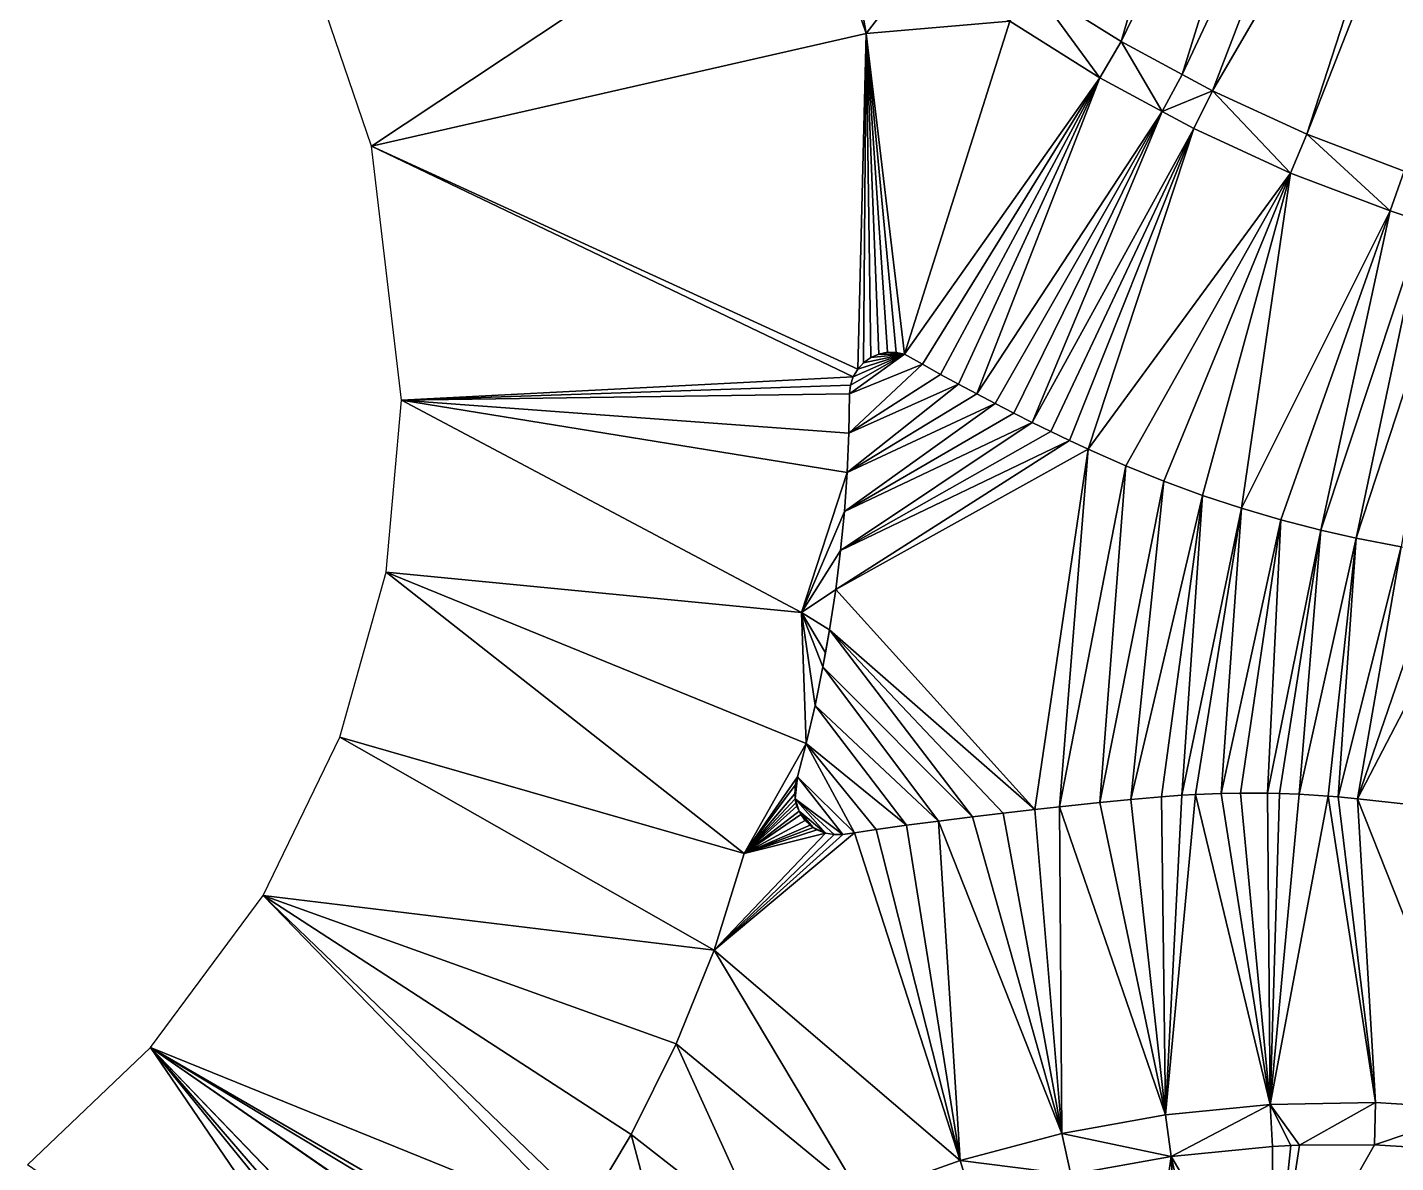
# Model space of a CAD drawing. Header units: millimetres. Extents: x 236046 to 236475, y 140480 to 140633.
# Drawn here: x 236217.28 to 236233.54, y 140538.68 to 140552.17 of the extents above; entities that cross this region are included whole.
import ezdxf

# ---------------------------------------------------------------- set-up
doc = ezdxf.new("R2010")
doc.units = ezdxf.units.MM
doc.layers.add('pas de calque', color=7, linetype='Continuous')

msp = doc.modelspace()

# ---------------------------------------------------------------- linework, layer by layer
at = {"layer": 'pas de calque'}
for points in [[(236231.801, 140557.232, 76.038), (236230.281, 140552.005, 75.901), (236229.236, 140552.661, 75.928), (236231.801, 140557.232, 76.038)], [(236232.65, 140556.89, 76.021), (236230.281, 140552.005, 75.901), (236231.801, 140557.232, 76.038), (236232.65, 140556.89, 76.021)], [(236231.008, 140551.612, 75.882), (236230.281, 140552.005, 75.901), (236232.65, 140556.89, 76.021), (236231.008, 140551.612, 75.882)], [(236231.008, 140551.612, 75.882), (236232.65, 140556.89, 76.021), (236233.38, 140556.664, 75.999), (236231.008, 140551.612, 75.882)], [(236231.008, 140551.612, 75.882), (236233.38, 140556.664, 75.999), (236231.366, 140551.418, 75.872), (236231.008, 140551.612, 75.882)], [(236231.366, 140551.418, 75.872), (236233.38, 140556.664, 75.999), (236234.277, 140556.413, 75.974), (236231.366, 140551.418, 75.872)], [(236234.277, 140556.413, 75.974), (236232.488, 140550.904, 75.842), (236231.366, 140551.418, 75.872), (236234.277, 140556.413, 75.974)], [(236232.488, 140550.904, 75.842), (236234.277, 140556.413, 75.974), (236234.619, 140556.337, 75.967), (236232.488, 140550.904, 75.842)], [(236234.619, 140556.337, 75.967), (236233.646, 140550.462, 75.812), (236232.488, 140550.904, 75.842), (236234.619, 140556.337, 75.967)], [(236220.72, 140552.657, 76.116), (236226.536, 140554.192, 75.989), (236221.366, 140550.763, 76.091), (236220.72, 140552.657, 76.116)], [(236227.249, 140552.1, 75.971), (236221.366, 140550.763, 76.091), (236226.536, 140554.192, 75.989), (236227.249, 140552.1, 75.971)], [(236226.954, 140553.797, 75.979), (236227.249, 140552.1, 75.971), (236226.536, 140554.192, 75.989), (236226.954, 140553.797, 75.979)], [(236227.249, 140552.1, 75.971), (236226.954, 140553.797, 75.979), (236227.93, 140552.989, 75.954), (236227.249, 140552.1, 75.971)], [(236227.93, 140552.989, 75.954), (236228.956, 140552.246, 75.928), (236227.249, 140552.1, 75.971), (236227.93, 140552.989, 75.954)], [(236228.956, 140552.246, 75.928), (236229.236, 140552.661, 75.928), (236230.029, 140551.573, 75.901), (236228.956, 140552.246, 75.928)], [(236229.236, 140552.661, 75.928), (236230.281, 140552.005, 75.901), (236230.029, 140551.573, 75.901), (236229.236, 140552.661, 75.928)], [(236228.956, 140552.246, 75.928), (236227.703, 140548.289, 75.948), (236227.249, 140552.1, 75.971), (236228.956, 140552.246, 75.928)], [(236227.703, 140548.289, 75.948), (236228.956, 140552.246, 75.928), (236230.029, 140551.573, 75.901), (236227.703, 140548.289, 75.948)], [(236227.249, 140552.1, 75.971), (236227.148, 140548.109, 75.959), (236221.366, 140550.763, 76.091), (236227.249, 140552.1, 75.971)], [(236227.218, 140548.187, 75.958), (236227.148, 140548.109, 75.959), (236227.249, 140552.1, 75.971), (236227.218, 140548.187, 75.958)], [(236227.303, 140548.248, 75.956), (236227.218, 140548.187, 75.958), (236227.249, 140552.1, 75.971), (236227.303, 140548.248, 75.956)], [(236227.399, 140548.29, 75.954), (236227.303, 140548.248, 75.956), (236227.249, 140552.1, 75.971), (236227.399, 140548.29, 75.954)], [(236227.399, 140548.29, 75.954), (236227.249, 140552.1, 75.971), (236227.502, 140548.311, 75.952), (236227.399, 140548.29, 75.954)], [(236227.502, 140548.311, 75.952), (236227.249, 140552.1, 75.971), (236227.606, 140548.31, 75.95), (236227.502, 140548.311, 75.952)], [(236227.606, 140548.31, 75.95), (236227.249, 140552.1, 75.971), (236227.703, 140548.289, 75.948), (236227.606, 140548.31, 75.95)], [(236230.77, 140551.172, 75.882), (236230.029, 140551.573, 75.901), (236230.281, 140552.005, 75.901), (236230.77, 140551.172, 75.882)], [(236230.77, 140551.172, 75.882), (236230.281, 140552.005, 75.901), (236231.008, 140551.612, 75.882), (236230.77, 140551.172, 75.882)], [(236227.703, 140548.289, 75.948), (236230.029, 140551.573, 75.901), (236227.917, 140548.168, 75.944), (236227.703, 140548.289, 75.948)], [(236230.029, 140551.573, 75.901), (236228.132, 140548.048, 75.94), (236227.917, 140548.168, 75.944), (236230.029, 140551.573, 75.901)], [(236228.348, 140547.931, 75.935), (236228.132, 140548.048, 75.94), (236230.029, 140551.573, 75.901), (236228.348, 140547.931, 75.935)], [(236228.348, 140547.931, 75.935), (236230.029, 140551.573, 75.901), (236228.565, 140547.815, 75.931), (236228.348, 140547.931, 75.935)], [(236228.565, 140547.815, 75.931), (236230.029, 140551.573, 75.901), (236230.77, 140551.172, 75.882), (236228.565, 140547.815, 75.931)], [(236230.77, 140551.172, 75.882), (236231.008, 140551.612, 75.882), (236231.366, 140551.418, 75.872), (236230.77, 140551.172, 75.882)], [(236231.143, 140550.971, 75.872), (236230.77, 140551.172, 75.882), (236231.366, 140551.418, 75.872), (236231.143, 140550.971, 75.872)], [(236232.294, 140550.442, 75.842), (236231.143, 140550.971, 75.872), (236231.366, 140551.418, 75.872), (236232.294, 140550.442, 75.842)], [(236232.488, 140550.904, 75.842), (236232.294, 140550.442, 75.842), (236231.366, 140551.418, 75.872), (236232.488, 140550.904, 75.842)], [(236230.77, 140551.172, 75.882), (236228.784, 140547.701, 75.927), (236228.565, 140547.815, 75.931), (236230.77, 140551.172, 75.882)], [(236229.003, 140547.588, 75.923), (236228.784, 140547.701, 75.927), (236230.77, 140551.172, 75.882), (236229.003, 140547.588, 75.923)], [(236229.003, 140547.588, 75.923), (236230.77, 140551.172, 75.882), (236229.222, 140547.478, 75.919), (236229.003, 140547.588, 75.923)], [(236231.143, 140550.971, 75.872), (236229.222, 140547.478, 75.919), (236230.77, 140551.172, 75.882), (236231.143, 140550.971, 75.872)], [(236231.143, 140550.971, 75.872), (236229.443, 140547.369, 75.915), (236229.222, 140547.478, 75.919), (236231.143, 140550.971, 75.872)], [(236229.443, 140547.369, 75.915), (236231.143, 140550.971, 75.872), (236229.665, 140547.263, 75.911), (236229.443, 140547.369, 75.915)], [(236229.888, 140547.158, 75.906), (236229.665, 140547.263, 75.911), (236231.143, 140550.971, 75.872), (236229.888, 140547.158, 75.906)], [(236232.294, 140550.442, 75.842), (236229.888, 140547.158, 75.906), (236231.143, 140550.971, 75.872), (236232.294, 140550.442, 75.842)], [(236232.488, 140550.904, 75.842), (236233.478, 140549.991, 75.812), (236232.294, 140550.442, 75.842), (236232.488, 140550.904, 75.842)], [(236233.646, 140550.462, 75.812), (236233.478, 140549.991, 75.812), (236232.488, 140550.904, 75.842), (236233.646, 140550.462, 75.812)], [(236221.366, 140550.763, 76.091), (236227.148, 140548.109, 75.959), (236227.095, 140548.019, 75.959), (236221.366, 140550.763, 76.091)], [(236221.366, 140550.763, 76.091), (236227.095, 140548.019, 75.959), (236221.726, 140547.742, 76.065), (236221.366, 140550.763, 76.091)], [(236232.294, 140550.442, 75.842), (236230.335, 140546.96, 75.898), (236229.888, 140547.158, 75.906), (236232.294, 140550.442, 75.842)], [(236230.788, 140546.777, 75.89), (236230.335, 140546.96, 75.898), (236232.294, 140550.442, 75.842), (236230.788, 140546.777, 75.89)], [(236231.247, 140546.609, 75.882), (236230.788, 140546.777, 75.89), (236232.294, 140550.442, 75.842), (236231.247, 140546.609, 75.882)], [(236231.711, 140546.456, 75.874), (236231.247, 140546.609, 75.882), (236232.294, 140550.442, 75.842), (236231.711, 140546.456, 75.874)], [(236232.294, 140550.442, 75.842), (236233.478, 140549.991, 75.812), (236231.711, 140546.456, 75.874), (236232.294, 140550.442, 75.842)], [(236233.478, 140549.991, 75.812), (236233.646, 140550.462, 75.812), (236233.872, 140549.86, 75.802), (236233.478, 140549.991, 75.812)], [(236232.18, 140546.318, 75.865), (236231.711, 140546.456, 75.874), (236233.478, 140549.991, 75.812), (236232.18, 140546.318, 75.865)], [(236233.478, 140549.991, 75.812), (236232.654, 140546.196, 75.857), (236232.18, 140546.318, 75.865), (236233.478, 140549.991, 75.812)], [(236233.478, 140549.991, 75.812), (236233.872, 140549.86, 75.802), (236232.654, 140546.196, 75.857), (236233.478, 140549.991, 75.812)], [(236233.872, 140549.86, 75.802), (236233.073, 140546.101, 75.85), (236232.654, 140546.196, 75.857), (236233.872, 140549.86, 75.802)], [(236233.872, 140549.86, 75.802), (236234.269, 140549.737, 75.792), (236233.073, 140546.101, 75.85), (236233.872, 140549.86, 75.802)], [(236233.073, 140546.101, 75.85), (236234.269, 140549.737, 75.792), (236233.611, 140545.997, 75.841), (236233.073, 140546.101, 75.85)], [(236227.917, 140548.168, 75.944), (236227.051, 140547.815, 75.959), (236227.703, 140548.289, 75.948), (236227.917, 140548.168, 75.944)], [(236227.051, 140547.815, 75.959), (236227.062, 140547.919, 75.959), (236227.703, 140548.289, 75.948), (236227.051, 140547.815, 75.959)], [(236227.062, 140547.919, 75.959), (236227.095, 140548.019, 75.959), (236227.703, 140548.289, 75.948), (236227.062, 140547.919, 75.959)], [(236227.095, 140548.019, 75.959), (236227.148, 140548.109, 75.959), (236227.703, 140548.289, 75.948), (236227.095, 140548.019, 75.959)], [(236227.218, 140548.187, 75.958), (236227.703, 140548.289, 75.948), (236227.148, 140548.109, 75.959), (236227.218, 140548.187, 75.958)], [(236227.703, 140548.289, 75.948), (236227.218, 140548.187, 75.958), (236227.303, 140548.248, 75.956), (236227.703, 140548.289, 75.948)], [(236227.703, 140548.289, 75.948), (236227.303, 140548.248, 75.956), (236227.399, 140548.29, 75.954), (236227.703, 140548.289, 75.948)], [(236227.399, 140548.29, 75.954), (236227.502, 140548.311, 75.952), (236227.703, 140548.289, 75.948), (236227.399, 140548.29, 75.954)], [(236227.703, 140548.289, 75.948), (236227.502, 140548.311, 75.952), (236227.606, 140548.31, 75.95), (236227.703, 140548.289, 75.948)], [(236228.132, 140548.048, 75.94), (236227.043, 140547.349, 75.953), (236227.917, 140548.168, 75.944), (236228.132, 140548.048, 75.94)], [(236227.917, 140548.168, 75.944), (236227.043, 140547.349, 75.953), (236227.051, 140547.815, 75.959), (236227.917, 140548.168, 75.944)], [(236221.726, 140547.742, 76.065), (236227.095, 140548.019, 75.959), (236227.062, 140547.919, 75.959), (236221.726, 140547.742, 76.065)], [(236227.051, 140547.815, 75.959), (236221.726, 140547.742, 76.065), (236227.062, 140547.919, 75.959), (236227.051, 140547.815, 75.959)], [(236228.565, 140547.815, 75.931), (236227.023, 140546.883, 75.948), (236228.348, 140547.931, 75.935), (236228.565, 140547.815, 75.931)], [(236227.023, 140546.883, 75.948), (236227.043, 140547.349, 75.953), (236228.348, 140547.931, 75.935), (236227.023, 140546.883, 75.948)], [(236228.348, 140547.931, 75.935), (236227.043, 140547.349, 75.953), (236228.132, 140548.048, 75.94), (236228.348, 140547.931, 75.935)], [(236227.043, 140547.349, 75.953), (236221.726, 140547.742, 76.065), (236227.051, 140547.815, 75.959), (236227.043, 140547.349, 75.953)], [(236228.565, 140547.815, 75.931), (236228.784, 140547.701, 75.927), (236227.023, 140546.883, 75.948), (236228.565, 140547.815, 75.931)], [(236226.479, 140545.216, 75.938), (236221.544, 140545.698, 76.046), (236221.726, 140547.742, 76.065), (236226.479, 140545.216, 75.938)], [(236227.023, 140546.883, 75.948), (236221.726, 140547.742, 76.065), (236227.043, 140547.349, 75.953), (236227.023, 140546.883, 75.948)], [(236227.023, 140546.883, 75.948), (236226.479, 140545.216, 75.938), (236221.726, 140547.742, 76.065), (236227.023, 140546.883, 75.948)], [(236228.784, 140547.701, 75.927), (236229.003, 140547.588, 75.923), (236226.99, 140546.418, 75.943), (236228.784, 140547.701, 75.927)], [(236226.99, 140546.418, 75.943), (236227.023, 140546.883, 75.948), (236228.784, 140547.701, 75.927), (236226.99, 140546.418, 75.943)], [(236226.945, 140545.953, 75.939), (236229.222, 140547.478, 75.919), (236229.443, 140547.369, 75.915), (236226.945, 140545.953, 75.939)], [(236226.99, 140546.418, 75.943), (236229.222, 140547.478, 75.919), (236226.945, 140545.953, 75.939), (236226.99, 140546.418, 75.943)], [(236229.003, 140547.588, 75.923), (236229.222, 140547.478, 75.919), (236226.99, 140546.418, 75.943), (236229.003, 140547.588, 75.923)], [(236229.443, 140547.369, 75.915), (236229.665, 140547.263, 75.911), (236226.945, 140545.953, 75.939), (236229.443, 140547.369, 75.915)], [(236226.887, 140545.491, 75.936), (236229.665, 140547.263, 75.911), (236229.888, 140547.158, 75.906), (236226.887, 140545.491, 75.936)], [(236229.665, 140547.263, 75.911), (236226.887, 140545.491, 75.936), (236226.945, 140545.953, 75.939), (236229.665, 140547.263, 75.911)], [(236229.254, 140542.876, 75.875), (236226.887, 140545.491, 75.936), (236229.888, 140547.158, 75.906), (236229.254, 140542.876, 75.875)], [(236229.888, 140547.158, 75.906), (236229.546, 140542.908, 75.871), (236229.254, 140542.876, 75.875), (236229.888, 140547.158, 75.906)], [(236229.546, 140542.908, 75.871), (236229.888, 140547.158, 75.906), (236230.335, 140546.96, 75.898), (236229.546, 140542.908, 75.871)], [(236229.546, 140542.908, 75.871), (236230.335, 140546.96, 75.898), (236230.027, 140542.957, 75.86), (236229.546, 140542.908, 75.871)], [(236230.027, 140542.957, 75.86), (236230.335, 140546.96, 75.898), (236230.788, 140546.777, 75.89), (236230.027, 140542.957, 75.86)], [(236226.99, 140546.418, 75.943), (236226.479, 140545.216, 75.938), (236227.023, 140546.883, 75.948), (236226.99, 140546.418, 75.943)], [(236230.788, 140546.777, 75.89), (236230.394, 140542.993, 75.852), (236230.027, 140542.957, 75.86), (236230.788, 140546.777, 75.89)], [(236230.394, 140542.993, 75.852), (236230.788, 140546.777, 75.89), (236231.247, 140546.609, 75.882), (236230.394, 140542.993, 75.852)], [(236230.761, 140543.026, 75.843), (236230.394, 140542.993, 75.852), (236231.247, 140546.609, 75.882), (236230.761, 140543.026, 75.843)], [(236231.004, 140543.045, 75.838), (236230.761, 140543.026, 75.843), (236231.247, 140546.609, 75.882), (236231.004, 140543.045, 75.838)], [(236231.711, 140546.456, 75.874), (236231.004, 140543.045, 75.838), (236231.247, 140546.609, 75.882), (236231.711, 140546.456, 75.874)], [(236231.004, 140543.045, 75.838), (236231.711, 140546.456, 75.874), (236231.165, 140543.054, 75.834), (236231.004, 140543.045, 75.838)], [(236231.165, 140543.054, 75.834), (236231.711, 140546.456, 75.874), (236231.468, 140543.067, 75.828), (236231.165, 140543.054, 75.834)], [(236231.468, 140543.067, 75.828), (236231.711, 140546.456, 75.874), (236232.18, 140546.318, 75.865), (236231.468, 140543.067, 75.828)], [(236226.945, 140545.953, 75.939), (236226.479, 140545.216, 75.938), (236226.99, 140546.418, 75.943), (236226.945, 140545.953, 75.939)], [(236231.468, 140543.067, 75.828), (236232.18, 140546.318, 75.865), (236231.7, 140543.071, 75.822), (236231.468, 140543.067, 75.828)], [(236231.7, 140543.071, 75.822), (236232.18, 140546.318, 75.865), (236232.022, 140543.07, 75.815), (236231.7, 140543.071, 75.822)], [(236232.022, 140543.07, 75.815), (236232.18, 140546.318, 75.865), (236232.654, 140546.196, 75.857), (236232.022, 140543.07, 75.815)], [(236232.164, 140543.067, 75.811), (236232.022, 140543.07, 75.815), (236232.654, 140546.196, 75.857), (236232.164, 140543.067, 75.811)], [(236232.396, 140543.058, 75.806), (236232.164, 140543.067, 75.811), (236232.654, 140546.196, 75.857), (236232.396, 140543.058, 75.806)], [(236233.073, 140546.101, 75.85), (236232.396, 140543.058, 75.806), (236232.654, 140546.196, 75.857), (236233.073, 140546.101, 75.85)], [(236232.396, 140543.058, 75.806), (236233.073, 140546.101, 75.85), (236232.743, 140543.035, 75.798), (236232.396, 140543.058, 75.806)], [(236232.743, 140543.035, 75.798), (236233.073, 140546.101, 75.85), (236232.86, 140543.026, 75.795), (236232.743, 140543.035, 75.798)], [(236233.073, 140546.101, 75.85), (236233.611, 140545.997, 75.841), (236232.86, 140543.026, 75.795), (236233.073, 140546.101, 75.85)], [(236233.091, 140543.004, 75.791), (236232.86, 140543.026, 75.795), (236233.611, 140545.997, 75.841), (236233.091, 140543.004, 75.791)], [(236234.094, 140545.922, 75.832), (236233.091, 140543.004, 75.791), (236233.611, 140545.997, 75.841), (236234.094, 140545.922, 75.832)], [(236226.945, 140545.953, 75.939), (236226.887, 140545.491, 75.936), (236226.479, 140545.216, 75.938), (236226.945, 140545.953, 75.939)], [(236234.579, 140545.862, 75.824), (236233.091, 140543.004, 75.791), (236234.094, 140545.922, 75.832), (236234.579, 140545.862, 75.824)], [(236233.091, 140543.004, 75.791), (236234.579, 140545.862, 75.824), (236238.909, 140542.367, 75.674), (236233.091, 140543.004, 75.791)], [(236221.544, 140545.698, 76.046), (236225.799, 140542.354, 75.935), (236220.991, 140543.735, 76.046), (236221.544, 140545.698, 76.046)], [(236226.479, 140545.216, 75.938), (236226.535, 140543.659, 75.928), (236221.544, 140545.698, 76.046), (236226.479, 140545.216, 75.938)], [(236221.544, 140545.698, 76.046), (236226.535, 140543.659, 75.928), (236225.799, 140542.354, 75.935), (236221.544, 140545.698, 76.046)], [(236226.479, 140545.216, 75.938), (236226.887, 140545.491, 75.936), (236226.814, 140545.011, 75.934), (236226.479, 140545.216, 75.938)], [(236226.814, 140545.011, 75.934), (236226.887, 140545.491, 75.936), (236229.254, 140542.876, 75.875), (236226.814, 140545.011, 75.934)], [(236226.814, 140545.011, 75.934), (236226.814, 140545.011, 75.934), (236226.479, 140545.216, 75.938), (236226.814, 140545.011, 75.934)], [(236226.765, 140544.738, 75.932), (236226.479, 140545.216, 75.938), (236226.814, 140545.011, 75.934), (236226.765, 140544.738, 75.932)], [(236226.735, 140544.57, 75.931), (236226.479, 140545.216, 75.938), (236226.765, 140544.738, 75.932), (236226.735, 140544.57, 75.931)], [(236226.479, 140545.216, 75.938), (236226.735, 140544.57, 75.931), (236226.641, 140544.113, 75.929), (236226.479, 140545.216, 75.938)], [(236226.535, 140543.659, 75.928), (236226.479, 140545.216, 75.938), (236226.641, 140544.113, 75.929), (236226.535, 140543.659, 75.928)], [(236226.735, 140544.57, 75.931), (236226.814, 140545.011, 75.934), (236228.512, 140542.789, 75.887), (236226.735, 140544.57, 75.931)], [(236229.254, 140542.876, 75.875), (236228.878, 140542.833, 75.881), (236226.814, 140545.011, 75.934), (236229.254, 140542.876, 75.875)], [(236228.878, 140542.833, 75.881), (236228.512, 140542.789, 75.887), (236226.814, 140545.011, 75.934), (236228.878, 140542.833, 75.881)], [(236228.109, 140542.738, 75.893), (236226.641, 140544.113, 75.929), (236226.735, 140544.57, 75.931), (236228.109, 140542.738, 75.893)], [(236228.109, 140542.738, 75.893), (236226.735, 140544.57, 75.931), (236228.512, 140542.789, 75.887), (236228.109, 140542.738, 75.893)], [(236227.73, 140542.688, 75.9), (236226.535, 140543.659, 75.928), (236226.641, 140544.113, 75.929), (236227.73, 140542.688, 75.9)], [(236228.109, 140542.738, 75.893), (236227.73, 140542.688, 75.9), (236226.641, 140544.113, 75.929), (236228.109, 140542.738, 75.893)], [(236225.441, 140541.205, 75.924), (236220.08, 140541.852, 76.058), (236220.991, 140543.735, 76.046), (236225.441, 140541.205, 75.924)], [(236220.991, 140543.735, 76.046), (236225.799, 140542.354, 75.935), (236225.441, 140541.205, 75.924), (236220.991, 140543.735, 76.046)], [(236226.431, 140543.265, 75.928), (236225.799, 140542.354, 75.935), (236226.535, 140543.659, 75.928), (236226.431, 140543.265, 75.928)], [(236226.431, 140543.265, 75.928), (236226.535, 140543.659, 75.928), (236227.11, 140542.6, 75.911), (236226.431, 140543.265, 75.928)], [(236227.366, 140542.637, 75.907), (236226.535, 140543.659, 75.928), (236227.73, 140542.688, 75.9), (236227.366, 140542.637, 75.907)], [(236226.535, 140543.659, 75.928), (236227.366, 140542.637, 75.907), (236227.11, 140542.6, 75.911), (236226.535, 140543.659, 75.928)], [(236225.799, 140542.354, 75.935), (236226.431, 140543.265, 75.928), (236226.404, 140543.163, 75.928), (236225.799, 140542.354, 75.935)], [(236226.404, 140543.163, 75.928), (236226.431, 140543.265, 75.928), (236226.405, 140543.001, 75.927), (236226.404, 140543.163, 75.928)], [(236226.972, 140542.58, 75.913), (236226.405, 140543.001, 75.927), (236226.431, 140543.265, 75.928), (236226.972, 140542.58, 75.913)], [(236226.431, 140543.265, 75.928), (236227.11, 140542.6, 75.911), (236226.972, 140542.58, 75.913), (236226.431, 140543.265, 75.928)], [(236225.799, 140542.354, 75.935), (236226.404, 140543.163, 75.928), (236226.398, 140543.059, 75.928), (236225.799, 140542.354, 75.935)], [(236226.398, 140543.059, 75.928), (236226.405, 140543.001, 75.927), (236225.799, 140542.354, 75.935), (236226.398, 140543.059, 75.928)], [(236230.761, 140543.026, 75.843), (236231.004, 140543.045, 75.838), (236230.807, 140539.247, 75.806), (236230.761, 140543.026, 75.843)], [(236230.807, 140539.247, 75.806), (236231.004, 140543.045, 75.838), (236231.165, 140543.054, 75.834), (236230.807, 140539.247, 75.806)], [(236231.165, 140543.054, 75.834), (236232.052, 140539.37, 75.787), (236230.807, 140539.247, 75.806), (236231.165, 140543.054, 75.834)], [(236231.165, 140543.054, 75.834), (236231.468, 140543.067, 75.828), (236232.052, 140539.37, 75.787), (236231.165, 140543.054, 75.834)], [(236231.7, 140543.071, 75.822), (236232.052, 140539.37, 75.787), (236231.468, 140543.067, 75.828), (236231.7, 140543.071, 75.822)], [(236231.7, 140543.071, 75.822), (236232.022, 140543.07, 75.815), (236232.052, 140539.37, 75.787), (236231.7, 140543.071, 75.822)], [(236232.164, 140543.067, 75.811), (236232.052, 140539.37, 75.787), (236232.022, 140543.07, 75.815), (236232.164, 140543.067, 75.811)], [(236232.164, 140543.067, 75.811), (236232.396, 140543.058, 75.806), (236232.052, 140539.37, 75.787), (236232.164, 140543.067, 75.811)], [(236232.052, 140539.37, 75.787), (236232.396, 140543.058, 75.806), (236232.743, 140543.035, 75.798), (236232.052, 140539.37, 75.787)], [(236226.405, 140543.001, 75.927), (236226.414, 140542.955, 75.927), (236225.799, 140542.354, 75.935), (236226.405, 140543.001, 75.927)], [(236226.414, 140542.955, 75.927), (236226.425, 140542.914, 75.926), (236225.799, 140542.354, 75.935), (236226.414, 140542.955, 75.927)], [(236226.452, 140542.854, 75.926), (236225.799, 140542.354, 75.935), (236226.425, 140542.914, 75.926), (236226.452, 140542.854, 75.926)], [(236226.867, 140542.577, 75.915), (236226.405, 140543.001, 75.927), (236226.972, 140542.58, 75.913), (236226.867, 140542.577, 75.915)], [(236226.405, 140543.001, 75.927), (236226.867, 140542.577, 75.915), (236226.764, 140542.595, 75.918), (236226.405, 140543.001, 75.927)], [(236226.764, 140542.595, 75.918), (236226.452, 140542.854, 75.926), (236226.405, 140543.001, 75.927), (236226.764, 140542.595, 75.918)], [(236226.414, 140542.955, 75.927), (236226.405, 140543.001, 75.927), (236226.452, 140542.854, 75.926), (236226.414, 140542.955, 75.927)], [(236226.452, 140542.854, 75.926), (236226.425, 140542.914, 75.926), (236226.414, 140542.955, 75.927), (236226.452, 140542.854, 75.926)], [(236229.254, 140542.876, 75.875), (236229.575, 140539.024, 75.824), (236228.878, 140542.833, 75.881), (236229.254, 140542.876, 75.875)], [(236229.546, 140542.908, 75.871), (236229.575, 140539.024, 75.824), (236229.254, 140542.876, 75.875), (236229.546, 140542.908, 75.871)], [(236230.807, 140539.247, 75.806), (236229.546, 140542.908, 75.871), (236230.027, 140542.957, 75.86), (236230.807, 140539.247, 75.806)], [(236229.546, 140542.908, 75.871), (236230.807, 140539.247, 75.806), (236229.575, 140539.024, 75.824), (236229.546, 140542.908, 75.871)], [(236230.394, 140542.993, 75.852), (236230.807, 140539.247, 75.806), (236230.027, 140542.957, 75.86), (236230.394, 140542.993, 75.852)], [(236230.394, 140542.993, 75.852), (236230.761, 140543.026, 75.843), (236230.807, 140539.247, 75.806), (236230.394, 140542.993, 75.852)], [(236233.303, 140539.392, 75.766), (236232.052, 140539.37, 75.787), (236232.743, 140543.035, 75.798), (236233.303, 140539.392, 75.766)], [(236232.86, 140543.026, 75.795), (236233.303, 140539.392, 75.766), (236232.743, 140543.035, 75.798), (236232.86, 140543.026, 75.795)], [(236232.86, 140543.026, 75.795), (236233.091, 140543.004, 75.791), (236233.303, 140539.392, 75.766), (236232.86, 140543.026, 75.795)], [(236233.091, 140543.004, 75.791), (236234.552, 140539.313, 75.744), (236233.303, 140539.392, 75.766), (236233.091, 140543.004, 75.791)], [(236233.091, 140543.004, 75.791), (236238.909, 140542.367, 75.674), (236234.552, 140539.313, 75.744), (236233.091, 140543.004, 75.791)], [(236226.472, 140542.815, 75.925), (236225.799, 140542.354, 75.935), (236226.452, 140542.854, 75.926), (236226.472, 140542.815, 75.925)], [(236226.472, 140542.815, 75.925), (236226.524, 140542.743, 75.924), (236225.799, 140542.354, 75.935), (236226.472, 140542.815, 75.925)], [(236226.524, 140542.743, 75.924), (236226.582, 140542.689, 75.922), (236225.799, 140542.354, 75.935), (236226.524, 140542.743, 75.924)], [(236226.452, 140542.854, 75.926), (236226.764, 140542.595, 75.918), (236226.618, 140542.663, 75.922), (236226.452, 140542.854, 75.926)], [(236226.618, 140542.663, 75.922), (236226.582, 140542.689, 75.922), (236226.452, 140542.854, 75.926), (236226.618, 140542.663, 75.922)], [(236226.582, 140542.689, 75.922), (236226.472, 140542.815, 75.925), (236226.452, 140542.854, 75.926), (236226.582, 140542.689, 75.922)], [(236226.524, 140542.743, 75.924), (236226.472, 140542.815, 75.925), (236226.582, 140542.689, 75.922), (236226.524, 140542.743, 75.924)], [(236227.73, 140542.688, 75.9), (236228.109, 140542.738, 75.893), (236228.366, 140538.702, 75.84), (236227.73, 140542.688, 75.9)], [(236228.109, 140542.738, 75.893), (236228.512, 140542.789, 75.887), (236229.575, 140539.024, 75.824), (236228.109, 140542.738, 75.893)], [(236228.366, 140538.702, 75.84), (236228.109, 140542.738, 75.893), (236229.575, 140539.024, 75.824), (236228.366, 140538.702, 75.84)], [(236228.512, 140542.789, 75.887), (236228.878, 140542.833, 75.881), (236229.575, 140539.024, 75.824), (236228.512, 140542.789, 75.887)], [(236228.366, 140538.702, 75.84), (236225.441, 140541.205, 75.924), (236227.11, 140542.6, 75.911), (236228.366, 140538.702, 75.84)], [(236227.11, 140542.6, 75.911), (236225.441, 140541.205, 75.924), (236226.972, 140542.58, 75.913), (236227.11, 140542.6, 75.911)], [(236225.441, 140541.205, 75.924), (236226.764, 140542.595, 75.918), (236226.867, 140542.577, 75.915), (236225.441, 140541.205, 75.924)], [(236226.764, 140542.595, 75.918), (236225.441, 140541.205, 75.924), (236225.799, 140542.354, 75.935), (236226.764, 140542.595, 75.918)], [(236226.972, 140542.58, 75.913), (236225.441, 140541.205, 75.924), (236226.867, 140542.577, 75.915), (236226.972, 140542.58, 75.913)], [(236226.582, 140542.689, 75.922), (236226.618, 140542.663, 75.922), (236225.799, 140542.354, 75.935), (236226.582, 140542.689, 75.922)], [(236226.618, 140542.663, 75.922), (236226.663, 140542.635, 75.921), (236225.799, 140542.354, 75.935), (236226.618, 140542.663, 75.922)], [(236226.663, 140542.635, 75.921), (236226.764, 140542.595, 75.918), (236225.799, 140542.354, 75.935), (236226.663, 140542.635, 75.921)], [(236226.663, 140542.635, 75.921), (236226.618, 140542.663, 75.922), (236226.764, 140542.595, 75.918), (236226.663, 140542.635, 75.921)], [(236227.11, 140542.6, 75.911), (236227.366, 140542.637, 75.907), (236228.366, 140538.702, 75.84), (236227.11, 140542.6, 75.911)], [(236227.366, 140542.637, 75.907), (236227.73, 140542.688, 75.9), (236228.366, 140538.702, 75.84), (236227.366, 140542.637, 75.907)], [(236218.74, 140540.048, 76.063), (236220.08, 140541.852, 76.058), (236223.834, 140537.98, 75.907), (236218.74, 140540.048, 76.063)], [(236224.992, 140540.088, 75.916), (236220.08, 140541.852, 76.058), (236225.441, 140541.205, 75.924), (236224.992, 140540.088, 75.916)], [(236224.992, 140540.088, 75.916), (236224.455, 140539.011, 75.91), (236220.08, 140541.852, 76.058), (236224.992, 140540.088, 75.916)], [(236223.934, 140538.145, 75.908), (236220.08, 140541.852, 76.058), (236224.455, 140539.011, 75.91), (236223.934, 140538.145, 75.908)], [(236223.834, 140537.98, 75.907), (236220.08, 140541.852, 76.058), (236223.934, 140538.145, 75.908), (236223.834, 140537.98, 75.907)], [(236224.992, 140540.088, 75.916), (236225.441, 140541.205, 75.924), (236227.187, 140538.284, 75.854), (236224.992, 140540.088, 75.916)], [(236227.187, 140538.284, 75.854), (236225.441, 140541.205, 75.924), (236228.366, 140538.702, 75.84), (236227.187, 140538.284, 75.854)], [(236217.276, 140538.653, 76.079), (236218.74, 140540.048, 76.063), (236221.811, 140535.538, 75.909), (236217.276, 140538.653, 76.079)], [(236218.74, 140540.048, 76.063), (236223.834, 140537.98, 75.907), (236223.386, 140537.356, 75.906), (236218.74, 140540.048, 76.063)], [(236223.333, 140537.282, 75.906), (236218.74, 140540.048, 76.063), (236223.386, 140537.356, 75.906), (236223.333, 140537.282, 75.906)], [(236223.137, 140537.01, 75.906), (236218.74, 140540.048, 76.063), (236223.333, 140537.282, 75.906), (236223.137, 140537.01, 75.906)], [(236223.137, 140537.01, 75.906), (236223.132, 140537.002, 75.906), (236218.74, 140540.048, 76.063), (236223.137, 140537.01, 75.906)], [(236218.74, 140540.048, 76.063), (236223.132, 140537.002, 75.906), (236222.449, 140536.196, 75.908), (236218.74, 140540.048, 76.063)], [(236218.74, 140540.048, 76.063), (236222.449, 140536.196, 75.908), (236222.443, 140536.189, 75.908), (236218.74, 140540.048, 76.063)], [(236222.247, 140535.977, 75.91), (236218.74, 140540.048, 76.063), (236222.443, 140536.189, 75.908), (236222.247, 140535.977, 75.91)], [(236222.247, 140535.977, 75.91), (236222.137, 140535.866, 75.909), (236218.74, 140540.048, 76.063), (236222.247, 140535.977, 75.91)], [(236221.811, 140535.538, 75.909), (236218.74, 140540.048, 76.063), (236222.137, 140535.866, 75.909), (236221.811, 140535.538, 75.909)], [(236224.455, 140539.011, 75.91), (236224.992, 140540.088, 75.916), (236226.045, 140537.772, 75.867), (236224.455, 140539.011, 75.91)], [(236224.992, 140540.088, 75.916), (236227.187, 140538.284, 75.854), (236226.045, 140537.772, 75.867), (236224.992, 140540.088, 75.916)], [(236230.807, 140539.247, 75.806), (236232.052, 140539.37, 75.787), (236230.876, 140538.751, 75.806), (236230.807, 140539.247, 75.806)], [(236232.081, 140538.87, 75.787), (236230.876, 140538.751, 75.806), (236232.052, 140539.37, 75.787), (236232.081, 140538.87, 75.787)], [(236233.303, 140539.392, 75.766), (236232.401, 140538.886, 75.781), (236232.052, 140539.37, 75.787), (236233.303, 140539.392, 75.766)], [(236232.3, 140538.881, 75.783), (236232.052, 140539.37, 75.787), (236232.401, 140538.886, 75.781), (236232.3, 140538.881, 75.783)], [(236232.3, 140538.881, 75.783), (236232.081, 140538.87, 75.787), (236232.052, 140539.37, 75.787), (236232.3, 140538.881, 75.783)], [(236232.401, 140538.886, 75.781), (236233.303, 140539.392, 75.766), (236233.292, 140538.891, 75.766), (236232.401, 140538.886, 75.781)], [(236233.303, 140539.392, 75.766), (236234.552, 140539.313, 75.744), (236233.292, 140538.891, 75.766), (236233.303, 140539.392, 75.766)], [(236234.552, 140539.313, 75.744), (236234.51, 140538.815, 75.744), (236233.292, 140538.891, 75.766), (236234.552, 140539.313, 75.744)], [(236229.575, 140539.024, 75.824), (236230.807, 140539.247, 75.806), (236230.876, 140538.751, 75.806), (236229.575, 140539.024, 75.824)], [(236224.948, 140537.169, 75.877), (236223.934, 140538.145, 75.908), (236224.455, 140539.011, 75.91), (236224.948, 140537.169, 75.877)], [(236224.455, 140539.011, 75.91), (236226.045, 140537.772, 75.867), (236224.948, 140537.169, 75.877), (236224.455, 140539.011, 75.91)], [(236228.366, 140538.702, 75.84), (236229.575, 140539.024, 75.824), (236229.684, 140538.535, 75.824), (236228.366, 140538.702, 75.84)], [(236229.575, 140539.024, 75.824), (236230.876, 140538.751, 75.806), (236229.684, 140538.535, 75.824), (236229.575, 140539.024, 75.824)], [(236232.071, 140536.741, 75.826), (236230.876, 140538.751, 75.806), (236232.081, 140538.87, 75.787), (236232.071, 140536.741, 75.826)], [(236232.071, 140536.741, 75.826), (236233.292, 140538.891, 75.766), (236234.51, 140538.815, 75.744), (236232.071, 140536.741, 75.826)], [(236233.292, 140538.891, 75.766), (236232.071, 140536.741, 75.826), (236232.401, 140538.886, 75.781), (236233.292, 140538.891, 75.766)], [(236232.071, 140536.741, 75.826), (236232.3, 140538.881, 75.783), (236232.401, 140538.886, 75.781), (236232.071, 140536.741, 75.826)], [(236232.071, 140536.741, 75.826), (236232.081, 140538.87, 75.787), (236232.3, 140538.881, 75.783), (236232.071, 140536.741, 75.826)], [(236234.131, 140534.353, 75.833), (236232.071, 140536.741, 75.826), (236234.51, 140538.815, 75.744), (236234.131, 140534.353, 75.833)], [(236228.366, 140538.702, 75.84), (236228.514, 140538.224, 75.84), (236227.187, 140538.284, 75.854), (236228.366, 140538.702, 75.84)], [(236229.684, 140538.535, 75.824), (236228.514, 140538.224, 75.84), (236228.366, 140538.702, 75.84), (236229.684, 140538.535, 75.824)], [(236230.543, 140536.432, 75.842), (236229.684, 140538.535, 75.824), (236230.876, 140538.751, 75.806), (236230.543, 140536.432, 75.842)], [(236230.99, 140536.539, 75.837), (236230.543, 140536.432, 75.842), (236230.876, 140538.751, 75.806), (236230.99, 140536.539, 75.837)], [(236230.99, 140536.539, 75.837), (236230.876, 140538.751, 75.806), (236231.357, 140536.608, 75.833), (236230.99, 140536.539, 75.837)], [(236231.357, 140536.608, 75.833), (236230.876, 140538.751, 75.806), (236232.071, 140536.741, 75.826), (236231.357, 140536.608, 75.833)]]:
    msp.add_3dface(points, dxfattribs=at)

doc.saveas('drawing.dxf')
